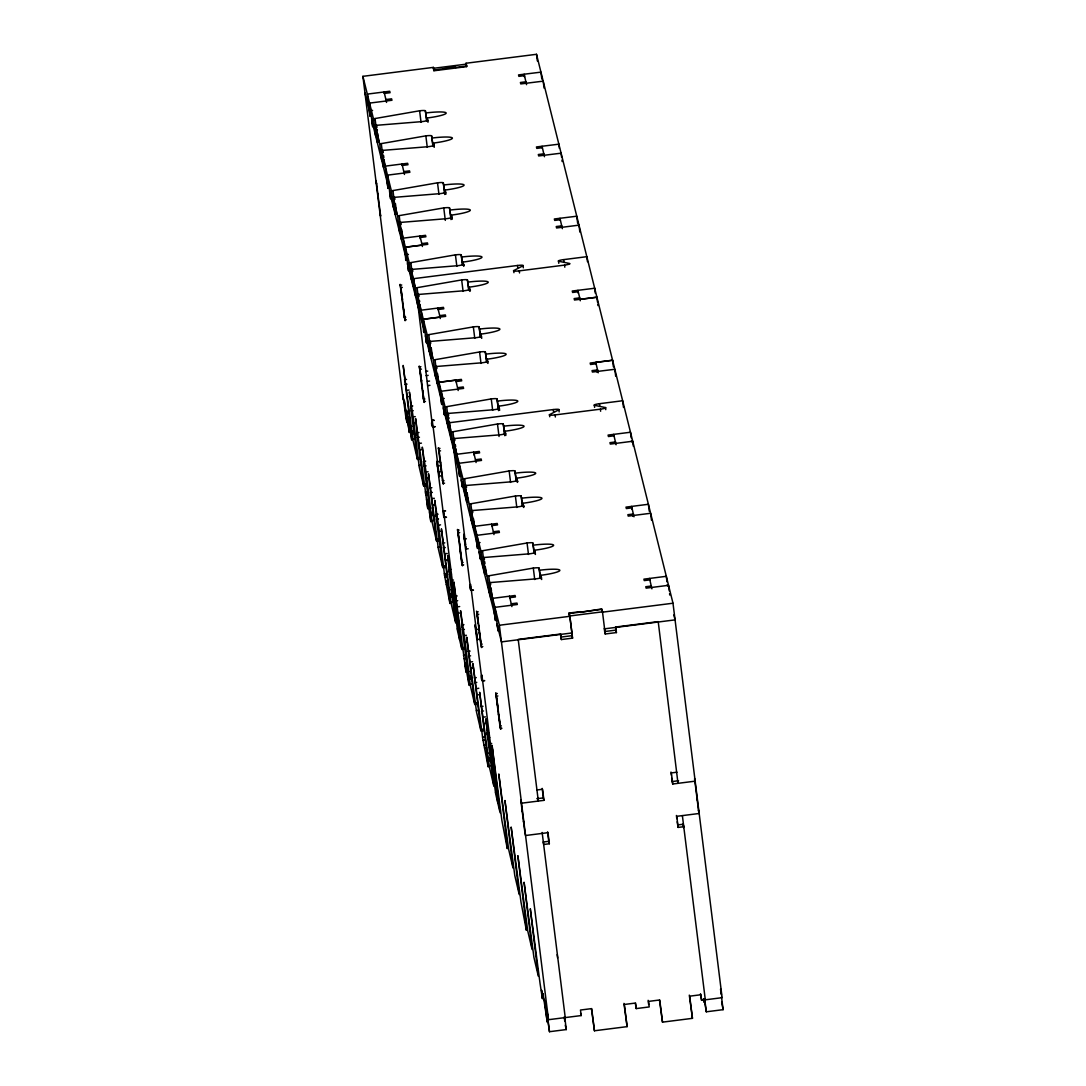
<?xml version="1.0" encoding="UTF-8"?>
<svg xmlns="http://www.w3.org/2000/svg" width="1086" height="1086" viewBox="0 0 1086 1086"><rect width="100%" height="100%" fill="white"/><g stroke="black" fill="none" stroke-linecap="round" stroke-linejoin="round"><path stroke-width="1.5" d="M434.658 426.513C430.83 428.943 430.368 418.857 434.332 420.418M432.527 426.784L418.191 307.012M439.246 476.605L438.975 473.958M443.821 517.33L443.509 511.153L444.052 514.655M472.885 589.929C468.283 593.01 470.632 579.571 470.849 586.413M484.152 680.447C479.564 683.515 481.912 670.089 482.116 676.917M418.952 432.513L416.848 432.73L417.431 435.242L415.599 418.504L427.789 508.832L426.879 499.899L429.011 499.682M461.713 648.125L453.826 581.92L466.016 672.261L465.12 663.329L467.238 663.098M465.134 663.37L469.057 685.225L468.147 676.293L470.279 676.076M482.89 729.263L480.786 729.52L472.939 663.627L482.754 738.629L488.171 766.933L487.261 758.001L489.392 757.784M413.332 432.676L411.241 432.934L403.177 365.425L413.006 440.522L417.445 459.473L419.549 459.215M419.345 457.6L417.241 457.858L411.146 410.97L410.63 406.191L412.748 405.974M416.834 432.771L423.445 484.397L425.549 484.139M432.242 512.755L430.137 513.026L424.056 466.138L423.526 461.346L425.658 461.143M436.477 540.584L428.508 473.672L438.337 548.769L442.762 567.734L444.866 567.462M444.663 565.847L442.559 566.105L436.463 519.217L435.948 514.438L438.065 514.221M449.319 595.237L441.418 528.841L451.233 603.938L455.672 622.902L457.776 622.631M457.573 621.016L455.468 621.273L449.373 574.385L448.857 569.607L450.975 569.39M476.686 702.723L474.582 702.981L466.736 637.088L476.564 712.185L480.989 731.149L483.094 730.878M489.582 757.879L487.492 758.15L479.645 692.257L489.46 767.354L493.899 786.318L496.003 786.047M487.085 733.064L493.696 784.689L495.8 784.431M513.936 272.695L513.678 270.604L523.058 265.731L523.316 267.821M549.76 416.766L549.502 414.676L558.883 409.802L559.141 411.879M700.497 993.69L701.583 1000.301L722.122 997.667L672.994 603.219L536.511 54.3L466.043 63.246L466.736 66.042L455.536 67.468L455.36 66.748L434.074 70.183L433.368 67.386L362.9 76.332L373.448 118.768A5.647 0.733 -7.1 0 0 375.05 118.537L419.603 110.786A5.647 0.733 -7.1 0 1 425.386 110.799L426.961 121.293M425.929 112.958A19.765 2.579 -7.1 0 1 446.156 112.985A19.765 2.579 -7.1 0 1 427.178 117.994L427.721 120.152A5.647 0.733 -7.1 0 1 422.291 121.591L376.72 125.284A5.647 0.733 -7.1 0 0 375.118 125.447L379.679 143.841A5.647 0.733 -7.1 0 0 381.281 143.61L425.848 135.859A5.647 0.733 -7.1 0 1 431.617 135.872L433.205 146.366M432.16 138.031A19.765 2.579 -7.1 0 1 452.387 138.071A19.765 2.579 -7.1 0 1 433.409 143.067L433.952 145.239A5.647 0.733 -7.1 0 1 428.536 146.664L382.951 150.357A5.647 0.733 -7.1 0 0 381.349 150.533L391.354 190.797A5.647 0.733 -7.1 0 0 392.956 190.566L437.522 182.815A5.647 0.733 -7.1 0 1 443.292 182.828L444.88 193.322M443.835 184.987A19.765 2.579 -7.1 0 1 464.061 185.027A19.765 2.579 -7.1 0 1 445.084 190.036L445.627 192.195A5.647 0.733 -7.1 0 1 440.21 193.62L394.625 197.313A5.647 0.733 -7.1 0 0 393.023 197.489L397.598 215.883A5.647 0.733 -7.1 0 0 399.186 215.639L443.753 207.901A5.647 0.733 -7.1 0 1 449.536 207.901L451.111 218.395M450.066 210.06A19.765 2.579 -7.1 0 1 470.292 210.1A19.765 2.579 -7.1 0 1 451.328 215.109L451.857 217.268A5.647 0.733 -7.1 0 1 446.441 218.693L400.87 222.386A5.647 0.733 -7.1 0 0 399.254 222.562L409.273 262.839A5.647 0.733 -7.1 0 0 410.861 262.595L455.428 254.857A5.647 0.733 -7.1 0 1 461.211 254.857L462.785 265.351A19.765 2.579 -7.1 0 1 464.211 265.174M461.74 257.029A19.765 2.579 -7.1 0 1 481.967 257.056A19.765 2.579 -7.1 0 1 463.003 262.065L463.532 264.224A5.647 0.733 -7.1 0 1 458.116 265.663L412.544 269.342A5.647 0.733 -7.1 0 0 410.929 269.518L415.504 287.912A5.647 0.733 -7.1 0 0 417.092 287.681L461.659 279.93A5.647 0.733 -7.1 0 1 467.442 279.944L469.016 290.437A19.765 2.579 -7.1 0 1 470.455 290.261M467.985 282.102A19.765 2.579 -7.1 0 1 488.211 282.129A19.765 2.579 -7.1 0 1 469.233 287.138L469.763 289.297A5.647 0.733 -7.1 0 1 464.346 290.736L418.775 294.428A5.647 0.733 -7.1 0 0 417.16 294.605L427.178 334.868A5.647 0.733 -7.1 0 0 428.766 334.637L473.333 326.886A5.647 0.733 -7.1 0 1 479.116 326.9L480.691 337.393M479.659 329.058A19.765 2.579 -7.1 0 1 499.886 329.085A19.765 2.579 -7.1 0 1 480.908 334.094L481.437 336.266A5.647 0.733 -7.1 0 1 476.021 337.692L430.45 341.384A5.647 0.733 -7.1 0 0 428.834 341.561L433.409 359.941A5.647 0.733 -7.1 0 0 435.011 359.71L479.578 351.959A5.647 0.733 -7.1 0 1 485.347 351.973L486.922 362.466M485.89 354.131A19.765 2.579 -7.1 0 1 506.117 354.172A19.765 2.579 -7.1 0 1 487.139 359.181L487.682 361.339A5.647 0.733 -7.1 0 1 482.252 362.765L436.681 366.457A5.647 0.733 -7.1 0 0 435.079 366.634L445.084 406.897A5.647 0.733 -7.1 0 0 446.685 406.666L491.252 398.915A5.647 0.733 -7.1 0 1 497.021 398.929L498.596 409.422M497.564 401.087A19.765 2.579 -7.1 0 1 517.791 401.128A19.765 2.579 -7.1 0 1 498.813 406.137L499.356 408.295A5.647 0.733 -7.1 0 1 493.926 409.721L448.355 413.413A5.647 0.733 -7.1 0 0 446.753 413.59L451.314 431.984A5.647 0.733 -7.1 0 0 452.916 431.753L497.483 424.002A5.647 0.733 -7.1 0 1 503.266 424.002L504.841 434.495M503.795 426.174A19.765 2.579 -7.1 0 1 524.022 426.201A19.765 2.579 -7.1 0 1 505.044 431.21L505.587 433.368A5.647 0.733 -7.1 0 1 500.171 434.807L454.6 438.5A5.647 0.733 -7.1 0 0 452.984 438.663L463.003 478.94A5.647 0.733 -7.1 0 0 464.591 478.709L509.158 470.957A5.647 0.733 -7.1 0 1 514.94 470.971L516.515 481.465A19.765 2.579 -7.1 0 1 517.941 481.288M515.47 473.129A19.765 2.579 -7.1 0 1 535.697 473.157A19.765 2.579 -7.1 0 1 516.719 478.166L517.262 480.324A5.647 0.733 -7.1 0 1 511.845 481.763L466.274 485.456A5.647 0.733 -7.1 0 0 464.659 485.618L469.233 504.013A5.647 0.733 -7.1 0 0 470.822 503.782L515.388 496.03A5.647 0.733 -7.1 0 1 521.171 496.044L522.746 506.538A19.765 2.579 -7.1 0 1 524.185 506.361M521.701 498.202A19.765 2.579 -7.1 0 1 541.941 498.23A19.765 2.579 -7.1 0 1 522.963 503.239L523.493 505.411A5.647 0.733 -7.1 0 1 518.076 506.836L472.505 510.529A5.647 0.733 -7.1 0 0 470.89 510.705L480.908 550.969A5.647 0.733 -7.1 0 0 482.496 550.738L527.063 542.986A5.647 0.733 -7.1 0 1 532.846 543L534.421 553.493M533.375 545.158A19.765 2.579 -7.1 0 1 553.616 545.199A19.765 2.579 -7.1 0 1 534.638 550.208L535.167 552.367A5.647 0.733 -7.1 0 1 529.751 553.792L484.18 557.485A5.647 0.733 -7.1 0 0 482.564 557.661L487.139 576.055A5.647 0.733 -7.1 0 0 488.741 575.811L533.294 568.073A5.647 0.733 -7.1 0 1 539.077 568.073L540.652 578.566M384.471 93.41L390.078 92.704L389.725 91.265L367.312 94.102L370.109 116.392L369.064 109.401M524.484 75.64L518.891 76.359L518.538 74.907L540.95 72.138L541.819 79.088M386.005 99.532L391.598 98.826L391.965 100.265L369.552 103.102L372.702 126.845L372.009 121.279M526.018 81.762L520.411 82.482L520.764 83.921L543.19 81.151L544.059 88.088M372.593 110.365L369.403 110.772L364.977 92.975M374.833 119.365L371.643 119.772L387.308 182.801M558.856 144.18L536.443 146.949L536.796 148.388L542.403 147.682M402.39 165.452L407.983 164.733L407.63 163.294L385.231 166.144L388.014 188.435L386.969 181.43M403.911 171.574L409.503 170.855L409.87 172.294L387.471 175.145L390.621 198.874L389.928 193.322M543.923 153.805L538.317 154.511L538.683 155.95L561.095 153.18M420.296 237.481L425.902 236.775L425.536 235.336L403.137 238.173L405.933 260.464L405.567 259.025M560.308 219.711L554.702 220.417L554.349 218.978L576.775 216.209L577.643 223.159M421.816 243.603L427.422 242.897L427.775 244.336L405.377 247.174L408.526 270.903L407.834 265.351M561.829 225.834L556.236 226.54L556.589 227.979L578.987 225.141L579.856 232.092M405.39 247.255L422.196 245.124L422.373 246.508M577.942 225.277L578.987 225.141M408.417 254.436L405.214 254.843L389.548 191.801M410.657 263.436L407.454 263.844L423.119 326.872M523.058 265.731A5.647 0.733 -7.1 0 0 517.465 265.486L413.223 278.722L415.3 295.378M558.788 263.314L558.53 261.224A5.647 0.733 -7.1 0 1 563.661 259.622L586.834 256.676L587.458 261.685M400.34 285.143L401.739 284.966M513.678 270.604A5.647 0.733 -7.1 0 0 519.271 270.862L564.557 265.106A5.647 0.733 -7.1 0 0 569.688 263.504L558.53 261.224M402.322 287.423L400.924 287.6L404.942 319.922L406.34 319.746M594.68 288.252L572.254 291.021L572.621 292.46L578.214 291.74M438.201 309.51L443.807 308.804L443.441 307.365L421.042 310.202L423.839 332.506L423.486 331.054M405.77 317.288L404.372 317.465L400.15 284.328L402.485 299.492L402.295 298.677M439.721 315.632L445.328 314.926L445.681 316.365L423.282 319.216L426.431 342.945L425.739 337.393M579.734 297.863L574.141 298.582L574.494 300.021L596.893 297.17L597.517 302.179M423.296 319.284L440.101 317.153L440.278 318.537M578.227 293.152L577.874 290.383L580.114 299.383L596.92 297.252M419.454 366.851L420.866 366.674M421.436 369.131L420.038 369.308L424.056 401.63L425.454 401.453M425.59 371.507L427.748 371.1M426.065 375.634L428.169 375.362M404.44 379.706L406.544 379.435M427.45 381.335L429.554 381.064M404.942 384.43L407.033 384.159M440.699 397.544L441.744 404.535L438.961 382.245L461.36 379.394L461.713 380.833L456.12 381.553M613.4 366.878L612.572 360.213L590.173 363.05L590.526 364.489L596.133 363.783M438.975 382.313L455.781 380.181L458.183 390.539M595.956 363.796L595.793 362.412L612.585 360.28M427.87 385.584L429.961 385.326M406.924 390.322L409.028 390.05M457.64 387.675L463.233 386.955L463.6 388.408L441.188 391.245L444.337 414.947L443.645 409.381M597.653 369.905L592.046 370.611L592.413 372.05L614.825 369.281L615.694 376.231M407.807 396.675L409.911 396.417M424.884 398.996L423.486 399.173L419.264 366.036L421.599 381.2L421.409 380.385M444.242 398.494L441.038 398.901L425.359 335.873M411.146 410.97L413.25 410.698M362.9 76.332L402.852 397.082L403.544 400.082L402.852 394.53L406.001 418.341L407.019 422.712L404.264 400.53L409.341 432.635L406.585 410.467L407.657 417.635L409.761 417.363M410.644 406.245L411.214 408.689L409.395 391.965L413.128 416.861L415.232 416.603M431.644 420.431L433.748 420.16M425.753 485.754L423.649 486.026L419.223 467.061L414.01 423.228L416.114 422.956M407.657 417.635L409.748 426.581L411.852 426.323M558.883 409.802A5.647 0.733 -7.1 0 0 553.29 409.558L449.034 422.78L451.111 439.45M594.612 407.386L594.354 405.295A5.647 0.733 -7.1 0 1 599.486 403.693L622.645 400.748L623.486 407.413M440.821 471.568L438.73 471.84L433.138 427.042L435.242 426.771M410.386 431.047L412.49 430.775M411.024 431.318L413.128 431.047M549.502 414.676A5.647 0.733 -7.1 0 0 555.095 414.92L600.368 409.178A5.647 0.733 -7.1 0 0 605.499 407.576L605.771 409.653M411.105 434.128L413.209 433.857M417.35 437.509L419.454 437.237M412.816 438.975L414.92 438.703M419.345 443.4L421.436 443.142M420.228 449.767L422.318 449.495M438.568 448.559L439.979 448.382M440.549 450.839L439.151 451.016L443.36 484.152L442.409 480.066M474.025 453.581L479.618 452.876L479.265 451.437L456.867 454.274L459.649 476.537L458.591 469.532M614.038 435.812L608.431 436.531L608.079 435.079L630.477 432.242L631.17 437.794M443.807 517.33L436.816 461.414L439.029 461.618M419.033 465.514L421.124 465.242M424.056 466.138L426.146 465.867M475.546 459.704L481.152 458.998L481.505 460.437L459.106 463.274L462.229 486.935L461.876 485.496M615.558 441.934L609.952 442.654L610.318 444.093L632.717 441.242L633.342 446.237M437.346 466.138L439.436 465.867M423.554 461.414L424.124 463.858L422.291 447.133L426.038 472.03L428.142 471.758M436.925 461.876L439.138 476.089L441.242 475.831M438.663 540.923L436.558 541.181L432.119 522.23L426.92 478.383L429.024 478.125M443.998 480.704L442.599 480.881L438.377 447.744L439.341 451.83M443.169 483.338L444.568 483.161M429.757 487.953L431.861 487.682M425.237 492.053L427.341 491.795M430.26 492.677L432.364 492.406M425.427 493.601L427.531 493.343M425.834 495.325L427.925 495.053M432.242 498.569L434.346 498.311M426.472 499.791L428.576 499.519M427.192 502.872L429.296 502.601M433.124 504.936L435.228 504.664M426.907 499.94L428.861 508.289L430.966 508.031M429.499 512.755L431.604 512.483M442.925 510.936L445.016 510.664M443.509 511.194L445.613 510.922M432.445 514.384L430.355 514.642L429.934 512.864L430.83 521.809L428.861 508.289M430.219 515.836L432.323 515.565M443.821 517.289L445.925 517.031M444.418 517.547L446.522 517.275M436.463 519.217L438.568 518.945M431.929 520.683L434.033 520.411M435.975 514.492L436.545 516.95L434.712 500.212L438.459 525.108L440.549 524.85M451.559 596.092L449.468 596.35L449.047 594.571L449.943 603.517L444.541 575.308L439.341 531.475L441.432 531.203M491.931 525.624L497.537 524.905L497.171 523.466L474.772 526.316L477.541 548.525L476.496 541.534M631.943 507.854L626.35 508.56L625.984 507.121L648.396 504.284L649.252 511.221M459.093 530.09L457.681 530.267L461.713 562.589L463.111 562.412M459.663 532.547L458.265 532.724L462.473 565.86L460.138 550.697L460.328 551.512M493.451 531.746L499.058 531.027L499.411 532.466L477.012 535.317L480.148 558.978L479.781 557.525M633.464 513.977L627.871 514.683L628.224 516.121L650.623 513.284L651.491 520.221M436.355 539.566L438.459 539.308M470.754 590.2L464.292 539.05L466.396 538.778M442.667 543.122L444.771 542.851M438.147 547.222L440.237 546.95M480.053 542.566L476.849 542.973L461.183 479.944M443.169 547.846L445.26 547.575M464.292 539.05L463.79 534.285L466.098 549L468.188 548.742M445.151 553.738L447.256 553.466M482.293 551.566L479.089 551.973L494.768 615.002M446.034 560.105L448.138 559.833M462.283 565.046L463.681 564.869M444.35 573.761L446.455 573.503M449.373 574.385L451.477 574.114M444.541 575.308L446.645 575.051M444.948 577.033L447.038 576.761M448.871 569.661L449.455 572.105L447.622 555.38L451.355 580.277L453.459 580.019M445.586 581.499L447.69 581.227M446.02 581.648L448.124 581.39M446.305 584.58L448.409 584.309M463.98 649.17L461.876 649.442L457.45 630.477L452.238 586.644L454.342 586.372M447.975 589.997L450.079 589.739M471.378 590.458L473.469 590.187M448.613 594.463L450.717 594.191M449.265 594.734L451.355 594.463M455.088 596.2L457.179 595.929M449.346 597.544L451.437 597.273M455.577 600.925L457.681 600.653M451.043 602.391L453.147 602.119M509.836 597.653L515.443 596.947L515.09 595.495L492.677 598.345L495.46 620.568L494.401 613.563M649.849 579.883L644.256 580.589L643.903 579.15L666.302 576.313L666.994 581.865M457.573 606.816L459.663 606.558M511.37 603.775L516.963 603.069L517.33 604.508L494.917 607.345L498.053 631.007L497.361 625.455M651.383 586.006L645.776 586.712L646.129 588.15L668.542 585.313L669.234 590.879M458.455 613.183L460.545 612.911M478.207 611.798L476.808 611.975L480.826 644.297L482.225 644.12M478.777 614.255L477.378 614.432L481.587 647.568L479.252 632.405L479.442 633.219M470.496 676.293L468.405 676.551L462.31 629.663L461.781 624.925L463.912 624.667M569.621 616.685L569.037 613.061L580.236 611.649L580.426 612.368L601.712 608.92L602.513 612.165L672.994 603.219M457.26 628.93L459.364 628.658M462.31 629.663L464.401 629.391M602.472 611.825L601.902 609.368L569.227 613.509L569.797 615.966L602.472 611.825L605.228 633.98L616.427 632.568L615.735 627.016L658.211 621.626L677.976 783.182M539.62 570.231A19.765 2.579 -7.1 0 1 559.847 570.272A19.765 2.579 -7.1 0 1 540.869 575.281L541.412 577.44A5.647 0.733 -7.1 0 1 535.982 578.865L490.41 582.558A5.647 0.733 -7.1 0 0 488.809 582.734L499.37 625.251L569.851 616.305L571.928 632.975L501.447 641.88L497.008 624.016M482.035 680.705L475.573 629.554L477.664 629.283M461.808 624.939L462.378 627.396L460.559 610.658L464.292 635.568L466.396 635.296M475.573 629.554L475.057 624.789L477.365 639.505L479.469 639.247M476.89 704.339L474.786 704.61L470.374 685.768L465.175 641.921L467.279 641.65M604.59 628.821L675.071 619.875L673.836 614.92M461.672 647.813L463.776 647.555M481.397 646.754L482.808 646.577M560.783 637.102L571.983 635.677L572.566 638.134L561.367 639.545L560.444 634.333M604.264 628.373L604.658 631.536L615.857 630.111L616.427 632.568M467.985 651.369L470.089 651.098M463.464 655.469L465.568 655.211M468.487 656.093L470.591 655.822M464.061 658.74L466.165 658.483M470.469 661.985L472.573 661.727M464.699 663.207L466.804 662.949M465.419 666.288L467.523 666.03M471.351 668.352L473.455 668.08M467.116 671.786L469.193 671.447M467.74 676.184L469.831 675.913M468.175 676.334L468.609 678.18L470.7 677.908M474.202 677.908L476.292 677.637M468.46 679.266L470.55 678.994M482.646 680.963L484.75 680.705M474.704 682.632L476.795 682.361M470.184 684.207L472.288 683.949M476.7 688.633L478.79 688.266M477.568 694.891L479.659 694.619M495.922 693.683L497.32 693.506M497.89 695.963L496.492 696.14L500.51 728.462L501.922 728.285M480.894 706.538L482.998 706.267M476.374 710.638L478.478 710.366M481.397 711.262L483.501 710.991M483.379 717.154L485.483 716.896M484.261 723.52L486.365 723.249M501.338 725.828L499.94 726.005L495.732 692.868L498.067 708.031L497.877 707.217M489.202 732.806L487.098 733.077L487.682 735.521L485.849 718.796L495.678 793.893L500.103 812.749M482.578 737.177L484.682 736.919M487.6 737.801L489.705 737.53M483.175 740.448L485.279 740.19M489.596 743.693L491.686 743.435M483.813 744.915L486.352 744.806M484.532 747.996L486.637 747.738M490.465 750.059L492.569 749.788M486.202 753.426L488.306 753.155M486.854 757.892L488.944 757.621M489.786 759.508L487.695 759.766L487.288 758.042M487.573 760.974L489.664 760.702M489.284 765.806L491.374 765.535M495.487 792.346L497.592 792.074M536.959 789.984L542.552 789.264L543.937 800.355L521.538 803.192L520.764 799.934L524.986 833.071M676.972 772.214L671.365 772.92L672.75 783.997L695.149 781.16L694.578 778.703L698.597 811.025M536.959 798.712L543.367 797.898L543.937 800.355M671.786 778.39L672.18 781.553L678.574 780.739M549.34 843.754L548.769 841.311L543.163 842.017L543.747 844.474L549.34 843.754L547.968 832.677L525.556 835.514L524.796 832.256M677.583 824.953L683.175 824.247L683.759 826.704L678.153 827.41L677.189 821.79M564.734 1017.093L566.295 1029.569L549.489 1031.7L546.72 1009.518L548.498 1019.7L581.173 1015.573L580.481 1010.034L591.68 1008.609L594.449 1030.777L627.111 1026.637L624.355 1004.469L635.554 1003.043L636.247 1008.582L649.224 1006.939L648.546 1001.401L659.745 999.975L662.501 1022.143L692.461 1018.342L689.691 996.174L700.891 994.749L701.583 1000.301M704.298 999.514L706.307 1011.799L723.1 1009.668L721.525 997.002M594.354 405.295L605.499 407.576M432.255 420.649L433.138 427.042M595.793 362.412L598.196 372.81M569.037 613.061L569.851 616.305M422.196 245.124L419.956 236.11L420.309 238.893M440.101 317.153L437.862 308.152L438.038 309.537M443.278 407.915L458.944 470.944M695.759 788.965L695.95 789.78M697.036 799.133L697.226 799.948M698.407 810.21L699.18 813.482L676.768 816.319L678.153 827.41M672.18 781.553L672.75 783.997M723.1 1009.668L721.688 1002.134M703.334 999.093L704.067 1002.269L703.674 999.093M604.658 631.536L605.228 633.98M692.461 1018.342L689.298 995.115M662.501 1022.143L659.514 1000.301M636.247 1008.582L635.324 1003.369M627.111 1026.637L623.948 1003.396M594.449 1030.777L591.463 1008.935M538.045 799.839L537.57 797.789L537.746 799.187M538.127 800.138L538.33 801.061L518.198 639.396L560.675 634.007L561.367 639.545M542.145 832.46L565.168 1017.012M580.603 1013.129L581.173 1015.573M375.878 180.575L376.652 183.846M458.455 533.538L457.491 529.452L459.066 541.357M477.568 615.246L476.605 611.16L478.179 623.065M377.833 194.109L378.023 194.923M401.535 295.406L401.725 296.22M420.649 377.113L420.839 377.928M439.762 458.821L439.952 459.649M440.522 462.093L440.712 462.907M459.636 543.801L459.826 544.615M478.75 625.509L478.953 626.323M497.103 703.945L497.293 704.773M522.149 811.011L522.339 811.826M379.095 204.263L379.285 205.078M402.797 305.573L402.987 306.388M403.558 308.831L405.132 320.737L404.182 316.65M421.911 387.281L422.101 388.096M422.685 390.539L424.246 402.444L423.296 398.358M441.025 468.989L441.215 469.804M441.798 472.247L441.988 473.075M460.912 553.955L461.102 554.783M480.026 635.677L480.216 636.491M498.365 714.113L498.555 714.927M499.139 717.384L500.714 729.276L499.75 725.19M523.411 821.165L523.601 821.993M379.91 212.897L380.67 216.168L376.462 183.032M565.263 1025.198L566.295 1029.569M543.38 995.224L543 993.581L547.263 1022.17L544.493 999.989L546.014 1009.057L545.566 1007.17M545.321 1003.518L549.489 1031.7M513.013 868.026L508.587 849.062L498.786 773.979L506.619 839.953M519.23 894.565L514.791 875.601L504.963 800.504L512.836 866.601M525.923 923.181L525.502 921.403L526.398 930.363L520.995 902.154L511.167 827.043L519.013 892.95M543.692 999.12L541.561 990.12L542.403 998.781L540.109 983.821L530.294 908.751L538.14 974.712M411.241 432.934L410.807 431.156L411.716 440.101L409.761 426.662M538.33 976.233L533.905 957.309L524.076 882.212L531.936 948.214M464.292 635.568L465.175 641.921M451.355 580.277L452.238 586.644M438.459 525.108L439.341 531.475M426.038 472.03L426.92 478.383M413.128 416.861L414.01 423.228M477.392 639.64L477.216 637.373M466.165 549L465.935 546.869M470.917 586.969L471.08 588.205M482.198 677.474L482.523 680.012M525.719 921.566L517.873 855.673L527.701 930.77L532.099 949.531M499.913 811.337L492.053 745.335L501.881 820.446L507.284 848.641L506.375 839.709L506.782 841.324M423.513 484.899L423.635 485.917M417.255 457.953L417.391 459.079M471.256 589.494L476.958 635.256M430.219 513.637L430.341 514.547M720.724 989.129L721.416 994.681M720.534 989.088L721.131 993.839M669.573 593.648L669.75 595.033M667.333 584.648L667.51 586.033M682.375 815.613L705.316 999.826M683.175 824.247L683.596 827.613M704.719 999.134L706.307 1011.799M651.912 588.843L649.496 578.444L649.672 579.829M631.523 440.577L631.699 441.961M670.985 772.051L671.379 775.214M676.402 815.464L676.795 818.627M634.007 516.8L631.59 506.415L631.93 509.185M632.622 514.75L632.799 516.135M616.088 444.771L613.685 434.373L613.848 435.771M597.789 304.189L597.952 305.587M594.666 288.17L595.291 293.166M596.825 370.747L597.001 372.131M600.368 409.178L600.626 411.255M599.486 403.693L599.744 405.77M580.114 299.383L580.291 300.768M561.082 153.112L561.625 157.348M561.964 160.131L562.141 161.515M558.842 144.099L559.385 148.348M615.518 627.341L615.857 630.111M562.358 228.671L559.969 218.34L560.145 219.739M564.557 265.106L564.815 267.197M563.661 259.622L563.919 261.712M536.511 54.3L537.353 60.965M544.466 156.696L542.063 146.311L542.226 147.696M648.138 1000.328L648.654 1004.496M526.561 84.667L524.144 74.269L524.497 77.052M555.095 414.92L555.353 417.01M553.29 409.558L553.548 411.635M569.797 615.966L572.566 638.134M571.589 632.514L571.983 635.677M519.271 270.862L519.529 272.939M517.465 265.486L517.723 267.563M541.412 577.44L541.67 579.517M540.869 575.281L541.29 578.607M539.077 568.073L540.326 578.078M535.167 552.367L535.425 554.444M534.638 550.208L535.045 553.534M532.846 543L534.095 553.005M533.294 568.073L534.733 579.53M523.493 505.411L523.751 507.488M522.963 503.239L523.371 506.578M521.171 496.044L522.42 506.035M527.063 542.986L528.488 554.444M466.043 63.246L466.464 66.572M517.262 480.324L517.52 482.415M516.719 478.166L517.14 481.505M514.94 470.971L516.176 480.962M515.388 496.03L516.814 507.488M505.587 433.368L505.845 435.459M505.044 431.21L505.465 434.549M503.266 424.002L504.719 435.676M509.158 470.957L510.583 482.415M499.356 408.295L499.614 410.372M498.813 406.137L499.234 409.463M497.021 398.929L498.488 410.589M497.483 424.002L499.044 436.491M542.185 788.395L543.367 797.898M547.588 831.808L548.769 841.311M487.682 361.339L487.94 363.416M487.139 359.181L487.56 362.507M485.347 351.973L486.596 361.977M491.252 398.915L492.677 410.372M481.437 336.266L481.709 338.343M480.908 334.094L481.329 337.434M479.116 326.9L480.365 336.891M557.199 954.635L557.62 957.988M564.231 1016.876L564.747 1021.044M511.9 606.599L509.483 596.214L509.66 597.599M479.578 351.959L481.003 363.416M469.763 289.297L470.034 291.387M469.233 287.138L469.654 290.478M467.442 279.944L468.69 289.935M473.333 326.886L474.772 338.343M463.532 264.224L463.79 266.314M463.003 262.065L463.41 265.391M461.211 254.857L462.46 264.862M493.981 534.57L491.578 524.171L491.754 525.57M461.659 279.93L463.098 291.387M433.368 67.386L433.789 70.726M451.857 217.268L452.115 219.345M451.328 215.109L451.735 218.435M455.428 254.857L456.853 266.314M449.536 207.901L450.989 219.576M445.627 192.195L445.884 194.272M445.084 190.036L445.504 193.362M548.498 1019.7L499.37 625.251M443.292 182.828L444.758 194.489M476.075 462.541L473.672 452.183L474.025 454.953M443.753 207.901L445.314 220.39M490.41 582.558L490.668 584.648M491.062 587.77L491.456 590.893M491.578 591.938L492.487 599.228A5.647 0.733 -7.1 0 0 490.886 599.404L488.809 582.734M488.741 575.811L490.818 592.481A5.647 0.733 -7.1 0 1 489.216 592.712L487.139 576.055M433.952 145.239L434.21 147.316M433.409 143.067L433.83 146.406M431.617 135.872L432.866 145.863M437.522 182.815L438.948 194.272M484.18 557.485L484.437 559.561M484.695 561.652L484.953 563.729M485.347 566.865L486.256 574.155A5.647 0.733 -7.1 0 0 484.641 574.318L482.564 557.661M482.496 550.738L484.587 567.408A5.647 0.733 -7.1 0 1 482.985 567.639L480.908 550.969M427.721 120.152L427.979 122.243M427.178 117.994L427.599 121.333M425.386 110.799L426.635 120.79M425.848 135.859L427.273 147.316M472.505 510.529L472.763 512.606M473.537 518.864L474.582 527.185A5.647 0.733 -7.1 0 0 472.967 527.362L470.89 510.705M455.781 380.181L455.944 381.566M470.822 503.782L472.912 520.452A5.647 0.733 -7.1 0 1 471.31 520.683L469.233 504.013M419.603 110.786L421.042 122.243M466.274 485.456L466.532 487.533M467.184 492.745L467.564 495.868M467.699 496.913L468.351 502.112A5.647 0.733 -7.1 0 0 466.736 502.289L464.659 485.618M464.591 478.709L465.419 485.374M465.84 488.7L466.668 495.365A5.647 0.733 -7.1 0 1 465.079 495.596L463.003 478.94M454.6 438.5L454.858 440.577M455.373 444.744L455.631 446.821M455.889 448.912L456.677 455.156A5.647 0.733 -7.1 0 0 455.061 455.333L452.984 438.663M452.916 431.753L454.993 448.409A5.647 0.733 -7.1 0 1 453.405 448.64L451.314 431.984M454.016 451.084L465.677 544.751M482.605 680.65L497.89 803.382M448.355 413.413L448.613 415.504M448.885 417.581L449.007 418.626M449.4 421.748L450.432 430.083A5.647 0.733 -7.1 0 0 448.83 430.26L446.753 413.59M446.685 406.666L448.762 423.336A5.647 0.733 -7.1 0 1 447.16 423.567L445.084 406.897M436.681 366.457L436.939 368.548M437.59 373.747L438.758 383.127A5.647 0.733 -7.1 0 0 437.156 383.29L435.079 366.634M435.011 359.71L437.088 376.38A5.647 0.733 -7.1 0 1 435.486 376.611L433.409 359.941M430.45 341.384L430.708 343.461M431.223 347.629L431.753 351.796M431.875 352.841L432.527 358.041A5.647 0.733 -7.1 0 0 430.925 358.217L428.834 341.561M428.766 334.637L430.857 351.294A5.647 0.733 -7.1 0 1 429.255 351.538L427.178 334.868M404.454 174.466L402.051 164.081L402.214 165.466M418.775 294.428L419.033 296.505M419.549 300.673L419.685 301.718M420.078 304.84L420.852 311.085A5.647 0.733 -7.1 0 0 419.25 311.261L417.16 294.605M417.092 287.681L419.182 304.338A5.647 0.733 -7.1 0 1 417.581 304.582L415.504 287.912M444.378 517.235L459.663 639.953M412.544 269.342L412.802 271.432M413.712 278.722L414.621 286.012A5.647 0.733 -7.1 0 0 413.006 286.188L410.929 269.518M410.861 262.595L412.938 279.265A5.647 0.733 -7.1 0 1 411.35 279.496L409.273 262.839M386.548 102.437L384.132 92.038L384.308 93.437M400.87 222.386L401.128 224.476M401.779 229.675L402.947 239.056A5.647 0.733 -7.1 0 0 401.331 239.232L399.254 222.562M399.186 215.639L401.263 232.309A5.647 0.733 -7.1 0 1 399.675 232.54L397.598 215.883M394.625 197.313L394.897 199.403M395.413 203.557L395.806 206.693M395.928 207.725L396.716 213.983A5.647 0.733 -7.1 0 0 395.1 214.146L393.023 197.489M392.956 190.566L395.032 207.236A5.647 0.733 -7.1 0 1 393.444 207.467L391.354 190.797M382.951 150.357L383.222 152.434M383.602 155.569L383.86 157.646M384.132 159.723L385.041 167.027A5.647 0.733 -7.1 0 0 383.426 167.19L381.349 150.533M381.281 143.61L383.358 160.28A5.647 0.733 -7.1 0 1 381.77 160.511L379.679 143.841M376.72 125.284L376.978 127.361M377.236 129.451L377.371 130.483M377.765 133.605L378.797 141.94A5.647 0.733 -7.1 0 0 377.195 142.117L375.118 125.447M375.05 118.537L377.127 135.193A5.647 0.733 -7.1 0 1 375.525 135.424L373.448 118.768M438.798 472.464L438.907 473.374M466.152 64.155L433.49 68.309L434.061 70.753L466.736 66.613L466.152 64.155"/></g></svg>
